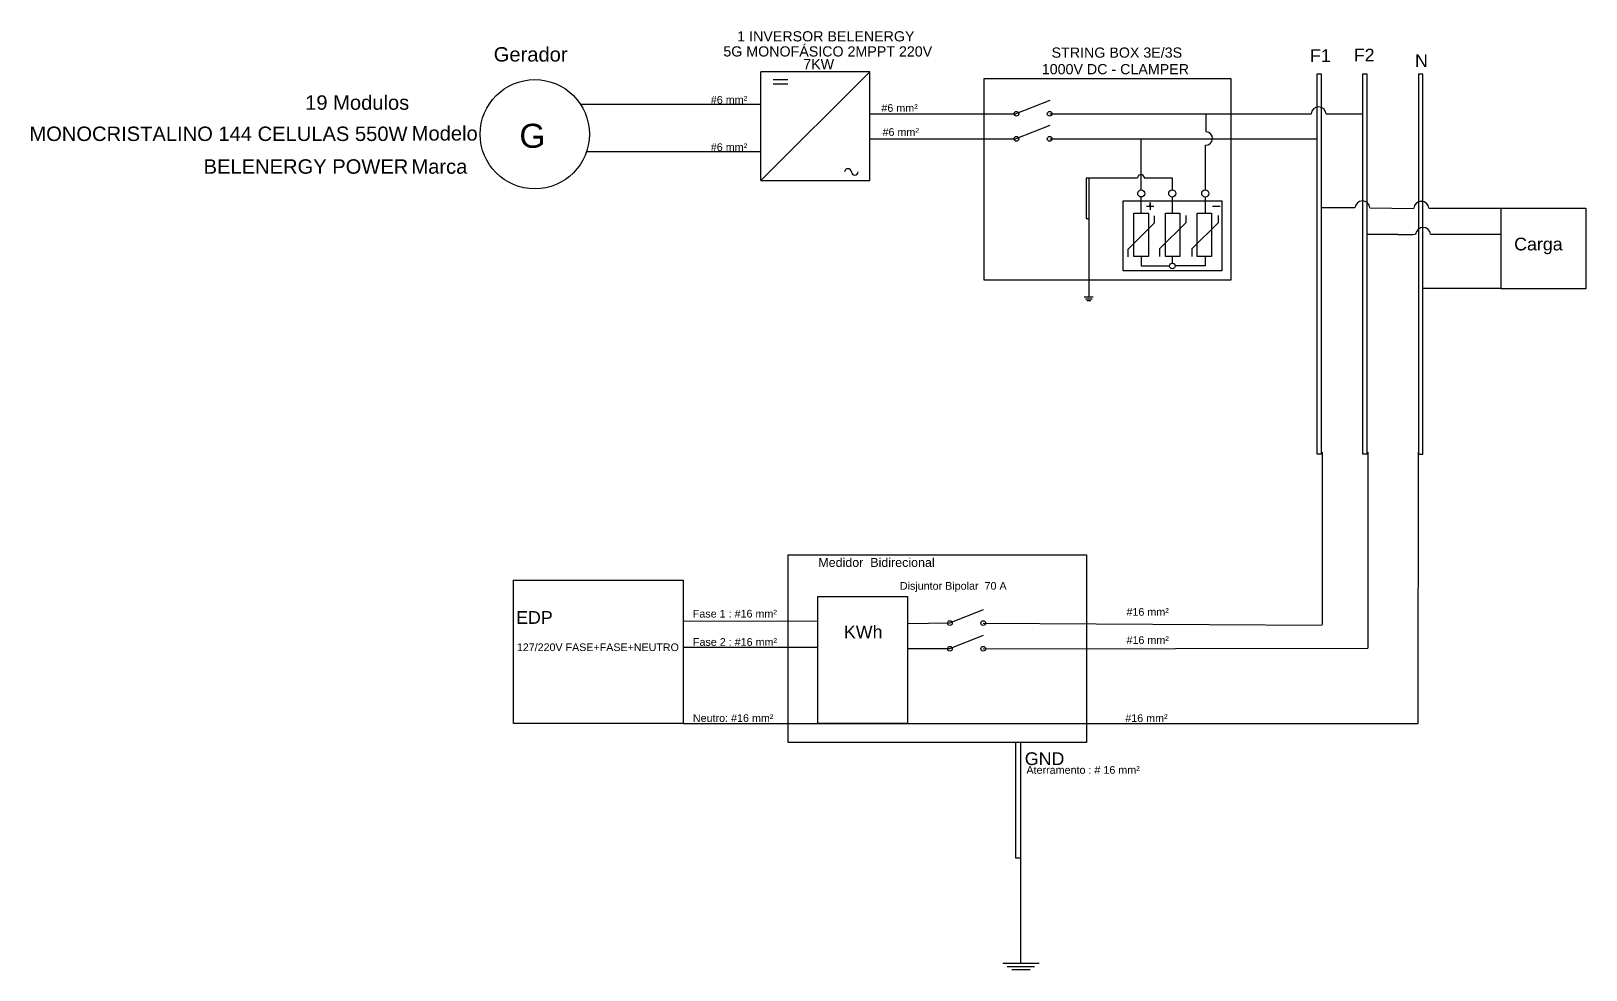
# Model space of a CAD drawing. Header units: millimetres. Extents: x 2394 to 31116, y 1013 to 18360.
import ezdxf

# ---------------------------------------------------------------- set-up
doc = ezdxf.new("R2010")
doc.units = ezdxf.units.MM
doc.styles.add('arial', font='arial.ttf')
doc.styles.get("Standard").update_dxf_attribs({"font": 'arial.ttf'})

msp = doc.modelspace()

# ---------------------------------------------------------------- linework, layer by layer
for p, q in [((17889, 17608), (15877, 17608)), ((17889, 17608), (15877, 15600)), ((15877, 15598), (15877, 17608)), ((17889, 15598), (17889, 17608)), ((26147, 17566), (26147, 10546)), ((26231, 17566), (26147, 17566)), ((26231, 10546), (26231, 17566)), ((26990, 17566), (26990, 11664)), ((27074, 17566), (26990, 17566)), ((26990, 17566), (26990, 10546)), ((27074, 17566), (26990, 17566)), ((27074, 11664), (27074, 17566)), ((27074, 10546), (27074, 17566)), ((28021, 17564), (28021, 11663)), ((28105, 17564), (28021, 17564)), ((28021, 17564), (28021, 10544)), ((28105, 17564), (28021, 17564)), ((28105, 11663), (28105, 17564)), ((28105, 10544), (28105, 17564)), ((16105, 17465), (16374, 17465)), ((16105, 17382), (16374, 17382)), ((15877, 17004), (12545, 17004)), ((17889, 16832), (20585, 16832)), ((21211, 16832), (26040, 16832)), ((24103, 16499), (24103, 16832)), ((26317, 16832), (26990, 16832)), ((15877, 16129), (12654, 16129)), ((17889, 16371), (20585, 16371)), ((21211, 16369), (26147, 16369)), ((22900, 15423), (22900, 16369)), ((24087, 15426), (24087, 16252)), ((15877, 15598), (17889, 15598)), ((22900, 14996), (22900, 15294)), ((23477, 14996), (23477, 15294)), ((24087, 14996), (24087, 15294)), ((23140, 14946), (23140, 14809)), ((23725, 14953), (23725, 14817)), ((24321, 14953), (24321, 14817)), ((26847, 15093), (26231, 15093)), ((27127, 15093), (27937, 15084)), ((28214, 15088), (29483, 15088)), ((29483, 15088), (29551, 15088)), ((23140, 14809), (22656, 14326)), ((23725, 14817), (23242, 14334)), ((24321, 14817), (23838, 14334)), ((27643, 14600), (27072, 14603)), ((27643, 14600), (27920, 14604)), ((27920, 14604), (27970, 14606)), ((28247, 14610), (29206, 14610)), ((29206, 14610), (29551, 14610)), ((22656, 14326), (22656, 14189)), ((22900, 14197), (22900, 14020)), ((23242, 14334), (23242, 14197)), ((23477, 14073), (23477, 14197)), ((23838, 14334), (23838, 14197)), ((24087, 14020), (24087, 14197)), ((22900, 14020), (23424, 14020)), ((24087, 14020), (23529, 14020)), ((28105, 13609), (29551, 13609)), ((26147, 10546), (26231, 10546)), ((26245, 10579), (26245, 7397)), ((26990, 10546), (27074, 10546)), ((27088, 10579), (27088, 6960)), ((28018, 5566), (28023, 10578)), ((28021, 10544), (28105, 10544)), ((19983, 7668), (19358, 7418)), ((14445, 7457), (14440, 7457)), ((16926, 7453), (14460, 7457)), ((19359, 7418), (18581, 7407)), ((19983, 7193), (19361, 6946)), ((19983, 7421), (26245, 7385)), ((14445, 6970), (14440, 6970)), ((16926, 6968), (14445, 6970)), ((19361, 6946), (18586, 6947)), ((19983, 6947), (27088, 6960)), ((14440, 5566), (28018, 5566))]:
    msp.add_line(p, q)
at = {"color": 1}
for p, q in [((21211, 17078), (20585, 16832)), ((21211, 16615), (20585, 16371)), ((22998, 15124), (23134, 15124)), ((23067, 15124), (23067, 15192)), ((23067, 15192), (23067, 15124)), ((23067, 15124), (23067, 15056))]:
    msp.add_line(p, q, dxfattribs=at)
at = {"color": 3}
for p, q in [((21935, 15645), (21885, 15645)), ((21885, 15645), (21885, 14895)), ((22834, 15645), (21935, 15645)), ((21935, 15645), (21935, 13448)), ((23477, 15645), (22959, 15645)), ((23477, 15426), (23477, 15645)), ((21885, 14895), (21935, 14895)), ((21849, 13448), (22016, 13448)), ((21873, 13415), (21996, 13415)), ((21897, 13380), (21968, 13380)), ((20579, 5214), (20579, 3082)), ((20680, 3082), (20680, 5214)), ((20579, 3082), (20680, 3082)), ((20680, 1140), (20680, 3082)), ((21018, 1131), (20343, 1131)), ((20933, 1072), (20428, 1072)), ((20849, 1013), (20512, 1013))]:
    msp.add_line(p, q, dxfattribs=at)
at = {"color": 18, "true_color": 0x000000}
msp.add_line((24220, 15124), (24357, 15124), dxfattribs=at)
for points in [[(20001, 17486), (24556, 17486), (24556, 13758), (20001, 13758)], [(22567, 15224), (24388, 15224), (24388, 13932), (22567, 13932)], [(22766, 14996), (23035, 14996), (23035, 14197), (22766, 14197)], [(23349, 14996), (23618, 14996), (23618, 14197), (23349, 14197)], [(23933, 14996), (24202, 14996), (24202, 14197), (23933, 14197)], [(29551, 15088), (31116, 15088), (31116, 13596), (29551, 13596)], [(16379, 8684), (21892, 8684), (21892, 5212), (16379, 5212)], [(11308, 8212), (14440, 8212), (14440, 5566), (11308, 5566)], [(16926, 7914), (18586, 7914), (18586, 5568), (16926, 5568)]]:
    msp.add_lwpolyline(points, close=True)
for centre, radius in [((11699, 16454), 1009), ((22901, 15359), 64.8), ((23475, 15360), 66.2), ((24085, 15360), 66.2), ((23477, 14020), 52.5), ((19367, 7421), 44), ((19983, 7421), 44), ((19367, 6947), 44), ((19983, 6947), 44)]:
    msp.add_circle(centre, radius)
at = {"color": 1}
for centre in [(20595, 16832), (21211, 16832), (20595, 16369), (21211, 16369)]:
    msp.add_circle(centre, 44, dxfattribs=at)
for centre, radius, start, end in [((26178, 16820), 139, 4.8424, 175.1498), ((24096, 16376), 123, 266.6155, 86.6155), ((17484, 15753), 63.4, 3.9499, 176.0501), ((17610, 15762), 63.4, 183.9499, 356.0501), ((26988, 15082), 139, 4.8257, 175.1743), ((28076, 15076), 139, 4.8263, 175.1497), ((28075, 15073), 139, 4.8263, 175.1497), ((28109, 14594), 139, 4.8263, 175.1497)]:
    msp.add_arc(centre, radius, start, end)
at = {"color": 3}
msp.add_arc((22897, 15644), 62.3, 1.3798, 178.6202, dxfattribs=at)

# ---------------------------------------------------------------- texts
for s, height, p in [('5G MONOFÁSICO 2MPPT 220V', 188.29, (15182, 17890)), ('1 INVERSOR BELENERGY', 188.29, (15439, 18169)), ('7KW', 188.3, (16658, 17655)), ('STRING BOX 3E/3S', 188.29, (21246, 17868)), ('F1', 235.4, (26020, 17790)), ('F2', 235.4, (26828, 17799)), ('N', 235, (27960, 17694)), ('1000V DC - CLAMPER', 188.29, (21065, 17562)), ('#6 mm²', 142, (14951, 17019)), ('#6 mm²', 142, (18101, 16868)), ('G', 444, (11414, 16203)), ('#6 mm²', 142, (18123, 16423)), ('#6 mm²', 142, (14951, 16144)), ('Carga', 235.4, (29791, 14307)), ('Medidor  Bidirecional', 164.76, (16937, 8459)), ('Disjuntor Bipolar  70 A', 141.98, (18442, 8038)), ('EDP', 235.4, (11354, 7407)), ('Fase 1 : #16 mm²', 141.98, (14618, 7524)), ('#16 mm²', 142, (22629, 7557)), ('KWh', 235.4, (17410, 7140)), ('127/220V FASE+FASE+NEUTRO', 141.22, (11368, 6904)), ('Fase 2 : #16 mm²', 141.98, (14620, 7001)), ('#16 mm²', 142, (22630, 7036)), ('Neutro: #16 mm²', 141.98, (14619, 5595)), ('#16 mm²', 142, (22607, 5594)), ('GND', 235.4, (20751, 4798)), ('Aterramento : # 16 mm²', 141.98, (20781, 4637))]:
    msp.add_text(s, height=height).set_placement(p)
at = {"style": 'arial'}
for s, p in [('Gerador ', (10940, 17797)), ('Modelo', (9425, 16337)), ('Marca', (9420, 15724))]:
    msp.add_text(s, height=266.2, dxfattribs=at).set_placement(p)
at = {"color": 2, "style": 'arial'}
for s, height, p in [('19 Modulos', 266.2, (7457, 16906)), ('MONOCRISTALINO 144 CELULAS 550W', 266.22, (2363, 16329)), ('BELENERGY POWER', 266.22, (5581, 15724))]:
    msp.add_text(s, height=height, dxfattribs=at).set_placement(p)

doc.saveas('drawing.dxf')
